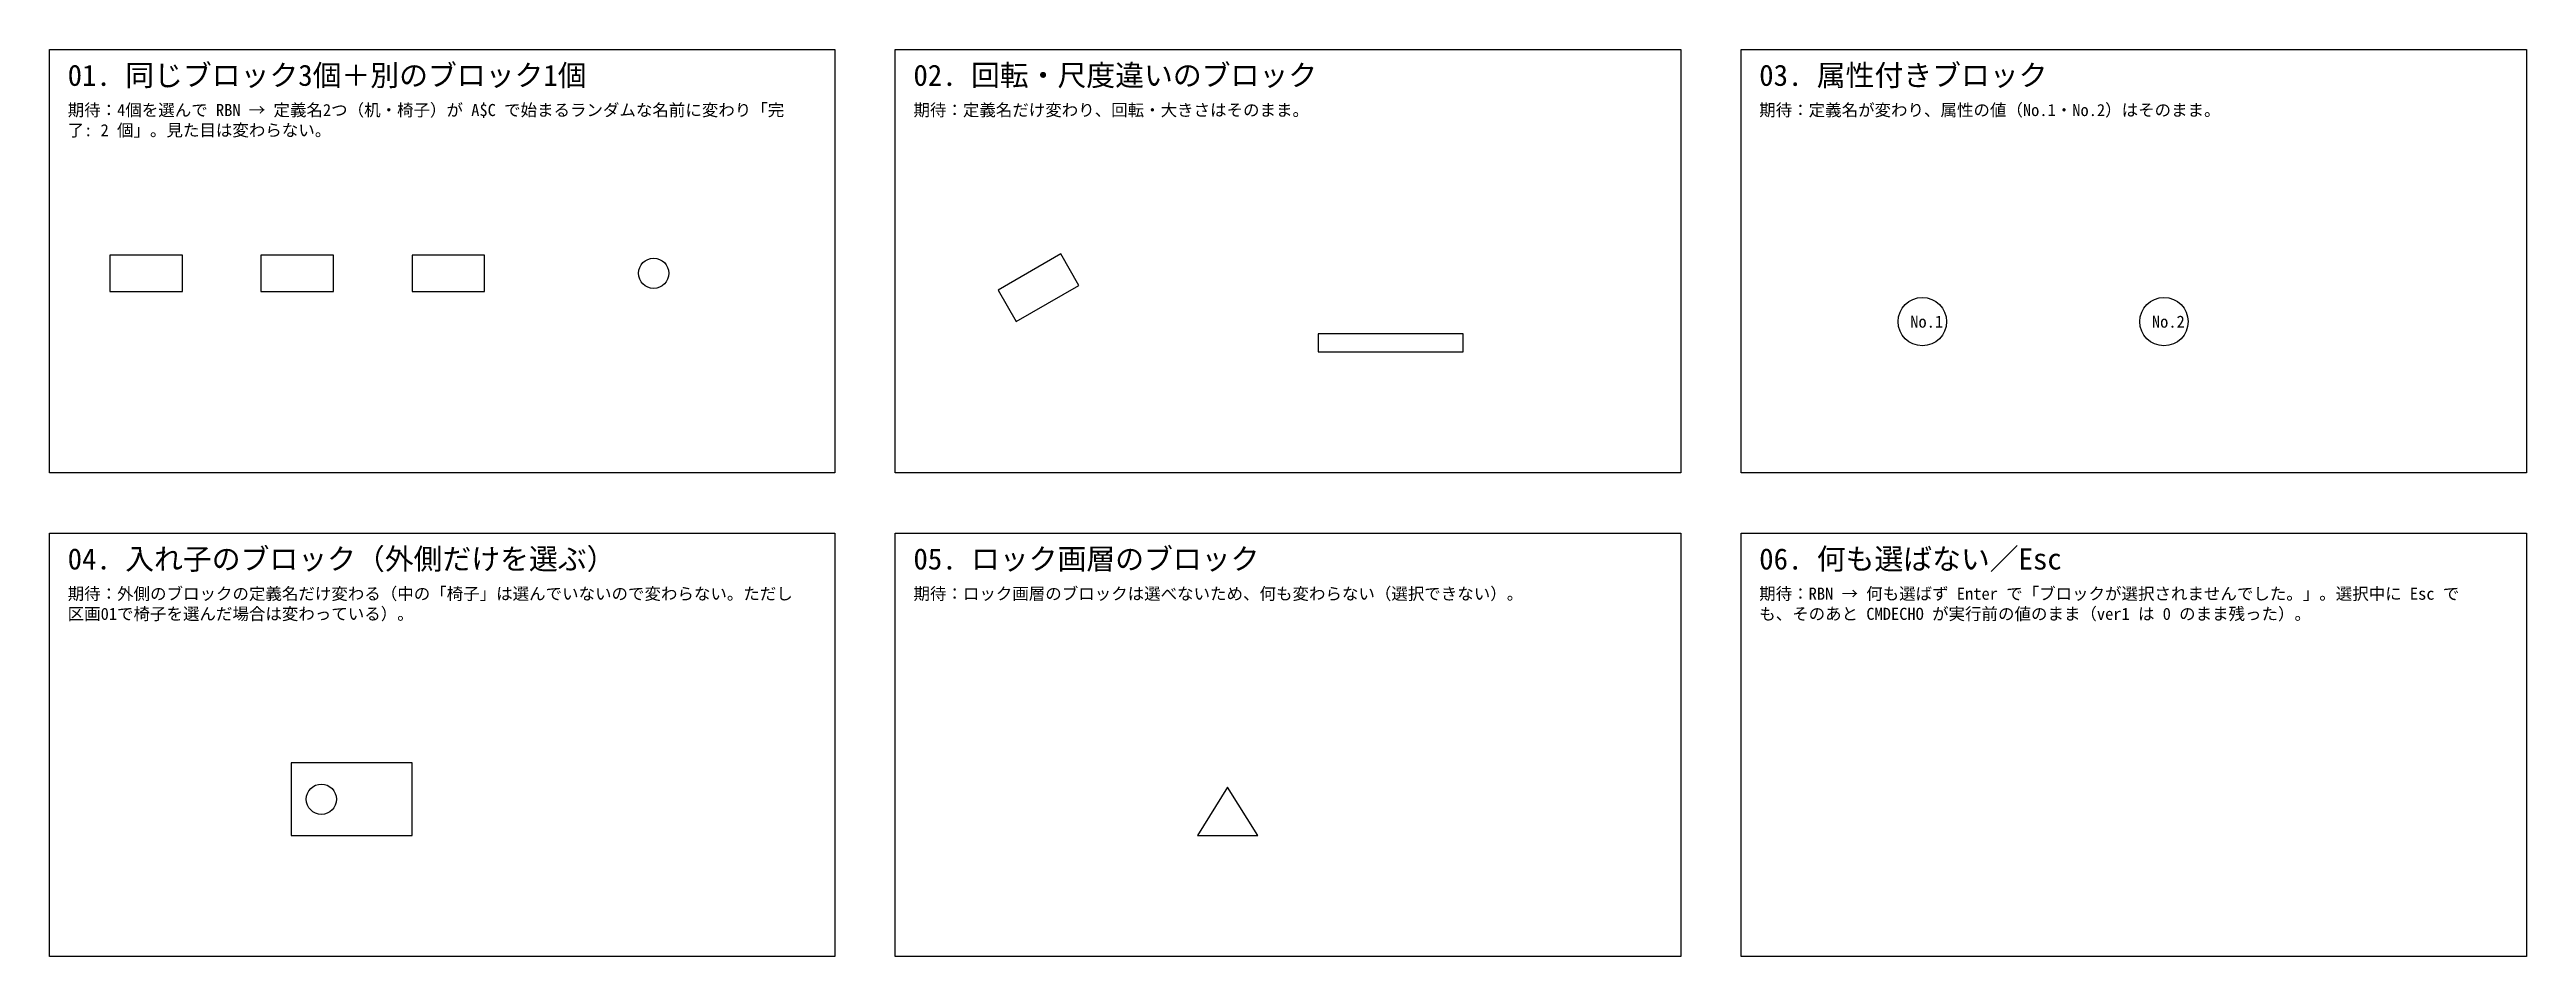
# Model space of a CAD drawing. Header units: millimetres. Extents: x 0 to 410, y -150 to 0.
import ezdxf

# ---------------------------------------------------------------- set-up
doc = ezdxf.new("R2010")
doc.units = ezdxf.units.MM
for name, color, linetype in [('TEST_区画', 9, 'Continuous'), ('TEST_見出し', 8, 'Continuous'), ('ブロック', 3, 'Continuous'), ('ロック', 1, 'Continuous')]:
    doc.layers.add(name, color=color, linetype=linetype)
doc.styles.add('TEST_JP', font='msgothic.ttc')

# ---------------------------------------------------------------- blocks, each defined once
blk = doc.blocks.new('机')
blk.add_lwpolyline([(0, 0), (12, 0), (12, 6), (0, 6)], close=True)
blk = doc.blocks.new('椅子')
blk.add_circle((0, 0), 2.5)
blk = doc.blocks.new('記号_属性付き')
blk.add_circle((0, 0), 4)
blk.add_attdef('NO', (-2, -1), '', height=2)
blk = doc.blocks.new('外側')
blk.add_lwpolyline([(0, 0), (20, 0), (20, 12), (0, 12)], close=True)
blk.add_blockref('椅子', (5, 6))
blk = doc.blocks.new('ロック画層のブロック')
blk.add_lwpolyline([(0, 0), (10, 0), (5, 8)], close=True)

msp = doc.modelspace()

# ---------------------------------------------------------------- linework, layer by layer
at = {"layer": 'TEST_区画'}
for points in [[(0, 0), (130, 0), (130, -70), (0, -70)], [(140, 0), (270, 0), (270, -70), (140, -70)], [(280, 0), (410, 0), (410, -70), (280, -70)], [(0, -80), (130, -80), (130, -150), (0, -150)], [(140, -80), (270, -80), (270, -150), (140, -150)], [(280, -80), (410, -80), (410, -150), (280, -150)]]:
    msp.add_lwpolyline(points, close=True, dxfattribs=at)

# ---------------------------------------------------------------- block references
at = {"layer": 'ブロック'}
for name, p in [('机', (10, -40)), ('机', (35, -40)), ('机', (60, -40)), ('椅子', (100, -37)), ('外側', (40, -130))]:
    msp.add_blockref(name, p, dxfattribs=at)
at = {"layer": 'ブロック', "rotation": 30}
msp.add_blockref('机', (160, -45), dxfattribs=at)
at = {"layer": 'ブロック'}
for p, values in [((310, -45), {'NO': 'No.1'}), ((350, -45), {'NO': 'No.2'})]:
    msp.add_blockref('記号_属性付き', p, dxfattribs=at).add_auto_attribs(values)
at = {"layer": 'ブロック', "xscale": 2, "yscale": 0.5}
msp.add_blockref('机', (210, -50), dxfattribs=at)
at = {"layer": 'ロック'}
msp.add_blockref('ロック画層のブロック', (190, -130), dxfattribs=at)

# ---------------------------------------------------------------- texts
at = {"layer": 'TEST_見出し', "style": 'TEST_JP'}
for s, p in [('01. 同じブロック3個＋別のブロック1個', (3, -6)), ('02. 回転・尺度違いのブロック', (143, -6)), ('03. 属性付きブロック', (283, -6)), ('04. 入れ子のブロック（外側だけを選ぶ）', (3, -86)), ('05. ロック画層のブロック', (143, -86)), ('06. 何も選ばない／Esc', (283, -86))]:
    msp.add_text(s, height=3.5, dxfattribs=at).set_placement(p)
at = {"layer": 'TEST_見出し', "char_height": 2, "width": 120, "attachment_point": 1, "style": 'TEST_JP'}
for s, insert in [('期待：4個を選んで RBN → 定義名2つ（机・椅子）が A$C で始まるランダムな名前に変わり「完了: 2 個」。見た目は変わらない。', (3, -9)), ('期待：定義名だけ変わり、回転・大きさはそのまま。', (143, -9)), ('期待：定義名が変わり、属性の値（No.1・No.2）はそのまま。', (283, -9)), ('期待：外側のブロックの定義名だけ変わる（中の「椅子」は選んでいないので変わらない。ただし区画01で椅子を選んだ場合は変わっている）。', (3, -89)), ('期待：ロック画層のブロックは選べないため、何も変わらない（選択できない）。', (143, -89)), ('期待：RBN → 何も選ばず Enter で「ブロックが選択されませんでした。」。選択中に Esc でも、そのあと CMDECHO が実行前の値のまま（ver1 は 0 のまま残った）。', (283, -89))]:
    msp.add_mtext(s, dxfattribs=dict(at, insert=insert))

doc.saveas('drawing.dxf')
